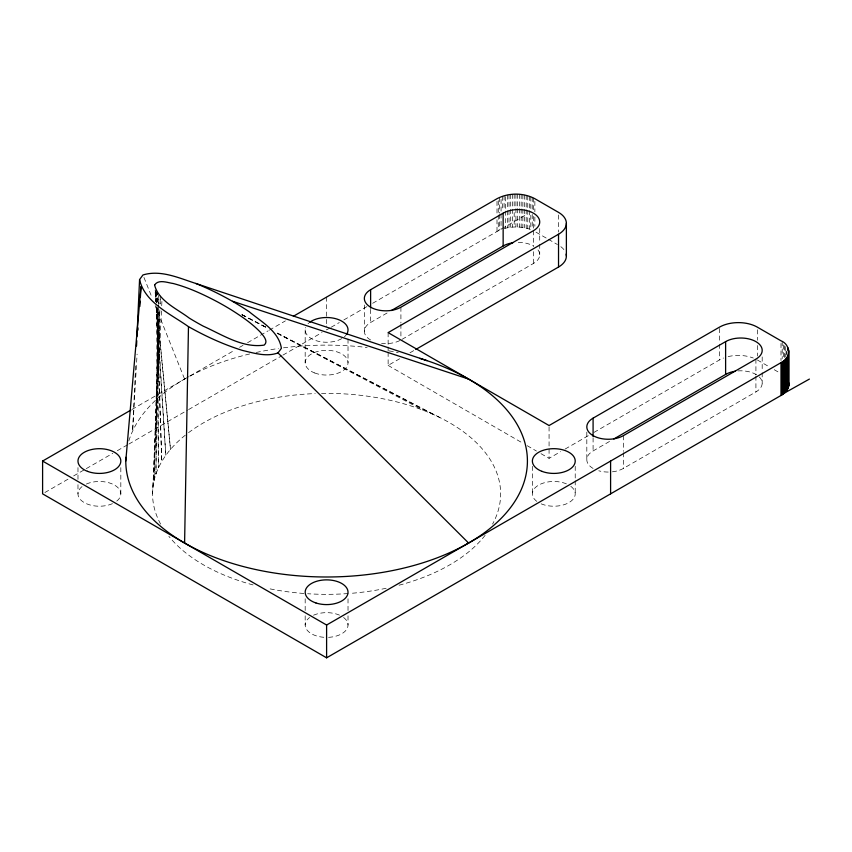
<?xml version="1.0" encoding="UTF-8"?>
<svg xmlns="http://www.w3.org/2000/svg" width="852" height="852" viewBox="0 0 852 852"><rect width="100%" height="100%" fill="white"/><g stroke="black" fill="none" stroke-linecap="round" stroke-linejoin="round"><path stroke-width="0.64" stroke-dasharray="4.26 3.19" d="M157.407 307.21L155.905 474.245L158.664 304.835M157.45 301.906L157.535 292.63L157.588 301.917M158.685 303.514L158.813 295.58L158.6 303.514M158.568 304.835L154.042 480.73L159.899 309.255M160.091 303.93L160.357 295.963L160.048 303.93M152.934 487.28L159.793 310.575M135.606 365.945L132.624 431.048L137.087 354.155M152.561 493.851L161.454 310.991M161.71 305.698L162.029 299.063M138.471 330.288L138.62 327.637M372.654 303.291L525.396 215.109M131.922 409.482L234.992 349.98M239.572 347.339L243.001 345.358M247.581 342.706L268.199 330.81M269.339 330.15L285.377 320.895M44.9 492.52L69.044 478.579M73.645 475.927L85.147 469.292M86.297 468.621L112.741 453.36M117.342 450.697L127.683 444.723M128.833 444.062L187.472 410.206M188.622 409.546L281.756 355.774M282.907 355.114L322.003 332.536M330.054 327.892L326.604 329.884L326.604 325.954M331.204 327.221L339.266 322.578M343.867 319.915L366.892 306.624M370.62 339.991A21.417 12.365 0 0 1 370.62 322.503L389.055 311.864M402.069 339.33L533.448 263.481A21.417 12.365 0 0 0 537.516 249.263M388.129 352.291L388.129 365.412L399.652 358.767M410.004 352.781L414.615 350.119M541.02 453.679L549.071 458.323L560.584 451.677M565.185 449.015L589.36 435.063M593.972 432.401L719.471 359.949A26.774 15.464 0 0 1 723.529 358.021M593.088 468.44A21.417 12.365 0 0 1 593.088 450.942L610.373 440.963M612.418 471.816A21.417 12.365 0 0 0 623.376 468.44L755.916 391.92A21.417 12.365 0 0 0 759.313 376.989M504.086 228.57C512.808 226.185 522.319 226.419 530.807 229.582L530.807 211.221M242.106 314.782L265.686 327.03M277.475 333.164L441.357 418.3M241.989 314.676L266.751 327.669M277.273 333.089L432.55 414.136M241.915 314.75L267.901 328.446M277.251 333.366L423.295 410.302M535.993 232.159L547.261 238.666M548.39 239.316L557.41 244.513M757.332 359.949L769.729 367.105M774.234 369.704L779.878 372.963M388.129 365.412L522.627 443.061M527.228 445.713L536.419 451.027M143.945 277.411L151.784 297.007M155.213 305.58L184.596 379.076M155.149 292.396L156.054 301.629M156.693 308.232L170.506 449.409L156.917 308.136M156.278 301.544L155.128 289.659L155.863 301.597M156.204 306.901L165.81 455.394L156.757 308.232M155.703 290.99L156.353 301.597M155.66 290.99L156.044 301.565M156.235 306.858L161.795 461.55L157.002 308.275M156.502 292.417L156.832 302.993M156.459 291.096L156.598 303.056M156.661 308.371L158.483 467.844L157.62 307.231M786.801 351.077L786.801 355.018M786.077 351.471L786.077 354.091M785.256 346.636L785.256 357.137M784.33 345.784L784.33 357.584M783.308 344.964L783.308 358.074M782.2 341.556L782.2 358.607M780.996 343.441L780.996 360.492M762.189 356.935L762.189 371.365M762.189 372.675L762.189 383.176M757.332 329.777L757.332 340.267M757.332 345.518L757.332 356.008M755.916 359.129L755.916 374.869M755.916 376.179L755.916 391.92M719.471 328.467L719.471 342.887M719.471 344.208L719.471 359.949M623.376 435.638L623.376 451.379M623.376 452.7L623.376 468.44M593.088 437.832L593.088 450.942M586.815 432.145L586.815 459.686M575.217 466.3L575.217 479.42M575.217 480.73L575.217 493.851M558.529 215.002L558.529 232.053M549.071 426.841L549.071 458.323M539.721 228.496L539.721 242.926M539.721 244.236L539.721 254.737M534.864 201.338L534.864 211.828M534.864 217.079L534.864 226.259M533.586 198.015L533.586 211.136M533.586 216.387L533.586 228.187M533.448 230.69L533.448 246.43M533.448 251.67L533.448 263.481M532.383 466.3L532.383 493.851M532.234 197.376L532.234 209.187M532.234 214.427L532.234 228.858M530.807 196.791L530.807 209.911M529.326 196.258L529.326 209.368M529.326 210.689L529.326 229.05M527.771 195.779L527.771 208.9M527.771 210.21L527.771 228.57M526.185 195.364L526.185 208.474M526.185 209.794L526.185 228.155M524.544 195.001L524.544 208.122M524.544 209.432L524.544 227.793M522.862 194.714L522.862 207.824M522.862 209.145L522.862 227.505M521.158 194.48L521.158 207.6M521.158 208.91L521.158 227.271M519.432 194.32L519.432 207.43M519.432 208.74L519.432 227.111M517.686 194.213L517.686 207.334M517.686 208.644L517.686 227.015M515.929 194.181L515.929 207.302M515.929 208.612L515.929 226.973M514.182 194.213L514.182 207.334M514.182 212.585L514.182 227.015M512.435 194.32L512.435 227.111M510.71 194.48L510.71 227.271M509.006 194.714L509.006 209.145M509.006 210.455L509.006 227.505M507.323 195.001L507.323 209.432M507.323 210.742L507.323 227.793M505.683 196.674L505.683 209.794M505.683 211.104L505.683 228.155M504.086 195.779L504.086 210.21M502.542 196.258L502.542 210.689M501.061 199.411L501.061 212.531M501.061 213.841L501.061 229.582M499.634 197.376L499.634 213.117M499.634 214.427L499.634 230.168M498.282 200.646L498.282 213.756M498.282 215.077L498.282 230.817M497.004 201.338L497.004 214.448M497.004 219.699L497.004 231.51M400.909 307.199L400.909 322.94M400.909 324.25L400.909 337.371M388.129 332.621L388.129 345.731M388.129 347.041L388.129 350.981M370.62 309.393L370.62 322.503M364.347 305.016L364.347 331.247M348.021 339.064L348.021 362.675M348.021 598.786L348.021 610.596M348.021 615.836L348.021 625.027M326.604 297.092L326.604 324.633M305.176 329.884L305.176 362.675M305.176 598.786L305.176 610.596M305.176 615.836L305.176 625.027M120.824 467.62L120.824 493.851M77.979 467.62L77.979 479.42M77.979 484.671L77.979 493.851M570.797 486.322A21.417 12.365 0 0 1 568.944 502.595A21.417 12.365 0 0 1 540.764 503.66M536.803 501.381A21.417 12.365 0 0 1 539.156 484.82A21.417 12.365 0 0 1 567.922 484.554M86.361 484.042A21.417 12.365 0 0 1 114.551 485.107A21.417 12.365 0 0 1 116.394 501.381M112.443 503.66A21.417 12.365 0 0 1 83.762 502.307A21.417 12.365 0 0 1 83.294 485.693M343.59 617.498A21.417 12.365 0 0 1 346.114 630.129A21.417 12.365 0 0 1 327.999 637.36M323.803 637.285A21.417 12.365 0 0 1 309.606 617.498M313.557 615.208A21.417 12.365 0 0 1 340.725 615.73M321.534 393.411A174.042 100.483 0 0 1 492.584 524.065M485.129 535.322A174.042 100.483 0 0 1 399.002 585.228M386.126 588.274A174.042 100.483 0 0 1 349.32 593.471M348.063 593.567A174.042 100.483 0 0 1 307.657 593.737M303.887 593.471A174.042 100.483 0 0 1 267.07 588.274M253.044 584.919A174.042 100.483 0 0 1 168.866 536.313M160.613 524.065A174.042 100.483 0 0 1 185.608 434.935M188.526 432.678A174.042 100.483 0 0 1 315.219 393.581M399.886 340.544A21.417 12.365 0 0 1 381.589 343.377M518.304 242.362A21.417 12.365 0 0 1 533.448 245.994M560.84 246.686A26.774 15.464 0 0 1 564.333 250.179M728.151 356.594A26.774 15.464 0 0 1 753.274 358.021M737.97 370.908A21.417 12.365 0 0 1 756.874 375.018M608.232 472.061A21.417 12.365 0 0 1 598.764 470.783M128.844 440.899A200.816 115.947 0 0 1 188.878 376.68M189.975 376.083A200.816 115.947 0 0 1 249.753 353.942M256.218 352.472A200.816 115.947 0 0 1 278.412 348.5M283.503 347.818A200.816 115.947 0 0 1 367.127 347.499M389.13 350.875A200.816 115.947 0 0 1 398.278 352.749M345.816 335.358A21.417 12.365 0 0 1 344.41 336.753M341.748 338.627A21.417 12.365 0 0 1 316.507 340.789A21.417 12.365 0 0 1 305.591 327.466M308.051 323.696A21.417 12.365 0 0 1 308.786 323.014M314.697 372.963A21.417 12.365 0 0 0 347.978 363.484A21.417 12.365 0 0 0 317.125 351.588A21.417 12.365 0 0 0 314.697 372.963"/><path stroke-width="1.28" d="M184.596 543.043L188.473 326.646C170.815 314.111 144.702 302.641 139.568 279.584L142.966 274.962C160.74 269.52 179.026 278.072 195.79 283.45L427.012 360.652M136.522 346.018L136.767 340.704M136.948 336.71L139.568 279.584M139.856 306.422L140.165 301.118M140.388 297.146L141.006 286.538L125.776 461.06M130.782 410.153L42.6 461.06L42.6 493.851L326.604 657.819L780.996 395.466C785.544 392.985 789.9 388.065 788.611 382.527M42.6 461.06L326.604 625.027L780.996 362.675C791.007 358.841 791.007 344.655 780.996 340.811L757.332 327.147A26.774 15.464 0 0 0 719.471 327.147L549.071 425.531L388.129 332.621L558.529 234.236A26.774 15.464 0 0 0 558.529 212.372L534.864 198.708C523.309 192.605 508.548 192.605 497.004 198.708L293.386 316.262M188.473 326.646C205.715 336.348 223.746 344.634 242.66 350.492C254.12 353.122 266.42 357.158 277.997 352.92L281.394 348.308C278.806 331.236 261.426 321.832 249.221 311.757C232.426 300.511 214.491 291.075 195.79 283.45M370.62 289.712L503.149 213.192A21.417 12.365 0 0 1 533.448 213.192A21.417 12.365 0 0 1 533.448 230.69L400.909 307.199A21.417 12.365 0 0 1 370.62 307.199A21.417 12.365 0 0 1 370.62 289.712L370.62 308.073M391.366 310.533L503.149 245.994A21.417 12.365 0 0 1 512.755 242.788M415.765 349.458L558.529 267.027A26.774 15.464 0 0 0 566.143 254.077M593.088 418.151L725.616 341.631A21.417 12.365 0 0 1 755.916 341.631A21.417 12.365 0 0 1 755.916 359.129L623.376 435.638A21.417 12.365 0 0 1 593.088 435.638A21.417 12.365 0 0 1 593.088 418.151L593.088 436.522M613.834 438.972L725.616 374.433A21.417 12.365 0 0 1 735.223 371.227M809.4 379.076L784.33 393.123L784.33 360.332M232.489 301.235L468.6 379.076M277.997 352.92L468.6 543.043M788.782 350.736L788.782 385.551M788.611 349.725L788.611 386.552M788.324 354.762L788.324 387.553M787.93 347.744L787.93 350.364M787.93 355.753L787.93 388.544M787.418 356.711L787.418 389.513M786.801 357.659L786.801 390.461M786.077 358.585L786.077 391.377M785.256 359.48L785.256 392.271M783.308 361.152L783.308 393.954M782.2 361.94L782.2 394.732M780.996 362.675L780.996 395.466M725.616 341.631L725.616 374.433M610.596 461.06L610.596 493.851M566.378 223.309L566.378 256.101M558.529 234.236L558.529 267.027M503.149 213.192L503.149 245.994M326.604 625.027L326.604 657.819M419.78 358.351A200.816 115.947 0 0 1 516.418 498.899A200.816 115.947 0 0 1 290.159 575.068A200.816 115.947 0 0 1 125.883 457.29M309.606 322.354A21.417 12.365 0 0 1 337.307 319.17A21.417 12.365 0 0 1 346.391 334.612M154.595 285.026C158.547 300.99 176.971 308.754 189.155 318.02A288.434 166.523 0 0 0 203.234 326.146C222.191 334.655 242.66 348.362 264.184 345.103C268.923 341.269 262.863 335.155 260.158 331.971C251.723 323.227 241.585 316.358 231.361 309.904A288.434 166.523 0 0 0 217.281 301.778C203.255 294.345 188.697 287.593 173.297 283.524C167.62 282.757 158.419 278.945 154.595 285.026M315.89 602.939A21.417 12.365 0 0 0 348.021 592.225A21.417 12.365 0 0 0 315.89 581.522A21.417 12.365 0 0 0 315.89 602.939M541.904 471.337A21.417 12.365 0 0 0 575.175 461.869A21.417 12.365 0 0 0 544.322 449.962A21.417 12.365 0 0 0 541.904 471.337M87.5 471.337A21.417 12.365 0 0 0 120.771 461.869A21.417 12.365 0 0 0 89.929 449.962A21.417 12.365 0 0 0 87.5 471.337"/></g></svg>
